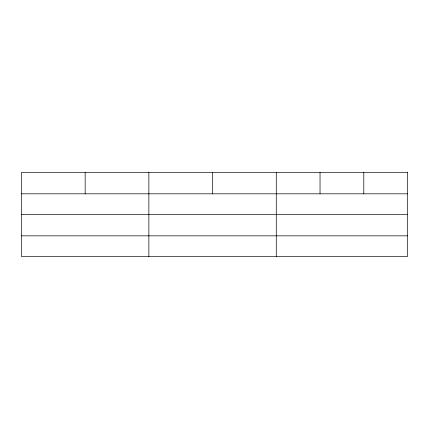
<?xml version="1.0" encoding="UTF-8"?>
<svg xmlns="http://www.w3.org/2000/svg" width="429" height="429" viewBox="0 0 429 429"><rect width="100%" height="100%" fill="white"/><g stroke="black" fill="none" stroke-linecap="round" stroke-linejoin="round"><path stroke-width="0.64" d="M21.45 193.822L407.55 193.822M21.45 214.521L407.55 214.521M21.45 235.843L407.55 235.843M363.792 172.463L363.792 193.822M320.034 172.463L320.034 193.822M276.276 172.463L276.276 256.537M212.569 172.463L212.569 193.822M148.863 172.463L148.863 256.537M85.157 172.463L85.157 193.822M407.55 172.463L21.45 172.463L21.45 256.537L407.55 256.537L407.55 172.463"/></g></svg>
